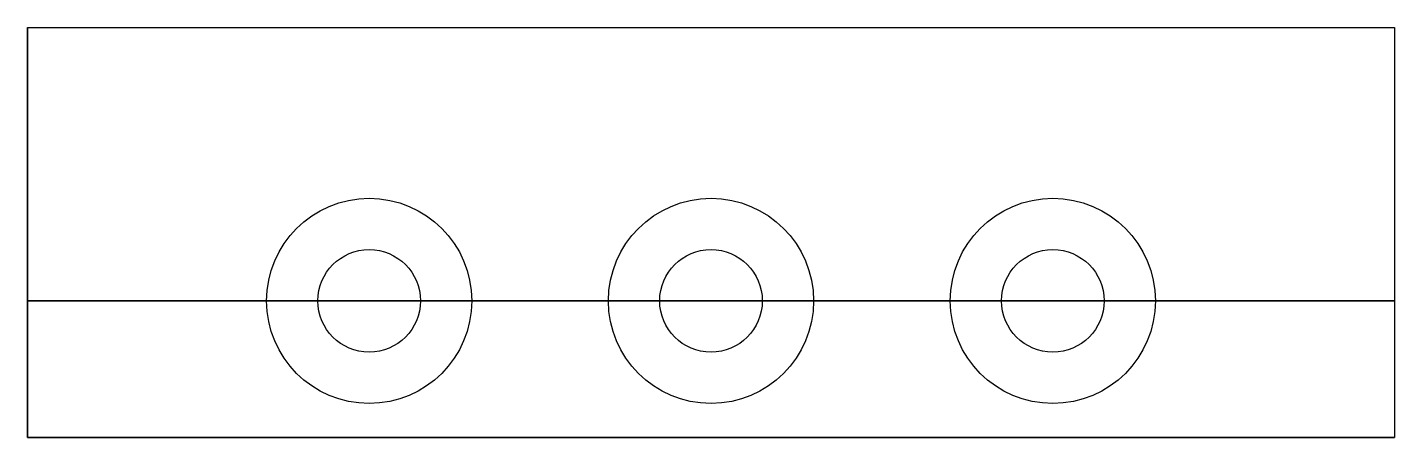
# Model space of a CAD drawing. Header units: millimetres. Extents: x 0 to 40, y -8 to 4.
import ezdxf

# ---------------------------------------------------------------- set-up
doc = ezdxf.new("R2010")
doc.units = ezdxf.units.MM
doc.layers.get('0').update_dxf_attribs({"linetype": 'CONTINUOUS'})

msp = doc.modelspace()

# ---------------------------------------------------------------- linework, layer by layer
for p, q in [((0, 4), (0, -8)), ((0, 0), (0, -8)), ((40, 0), (40, -8)), ((0, -4), (10, -4)), ((40, -4), (20, -4)), ((40, -4), (30, -4)), ((0, -8), (40, -8))]:
    msp.add_line(p, q)
for points in [[(40, 4), (40, -8), (0, -8), (0, 4)], [(0, -4), (40, -4), (20, -4)]]:
    msp.add_lwpolyline(points, close=True)
for centre, radius in [((10, -4), 3), ((20, -4), 3), ((30, -4), 3), ((10, -4), 1.5), ((20, -4), 1.5), ((30, -4), 1.5)]:
    msp.add_circle(centre, radius)

doc.saveas('drawing.dxf')
